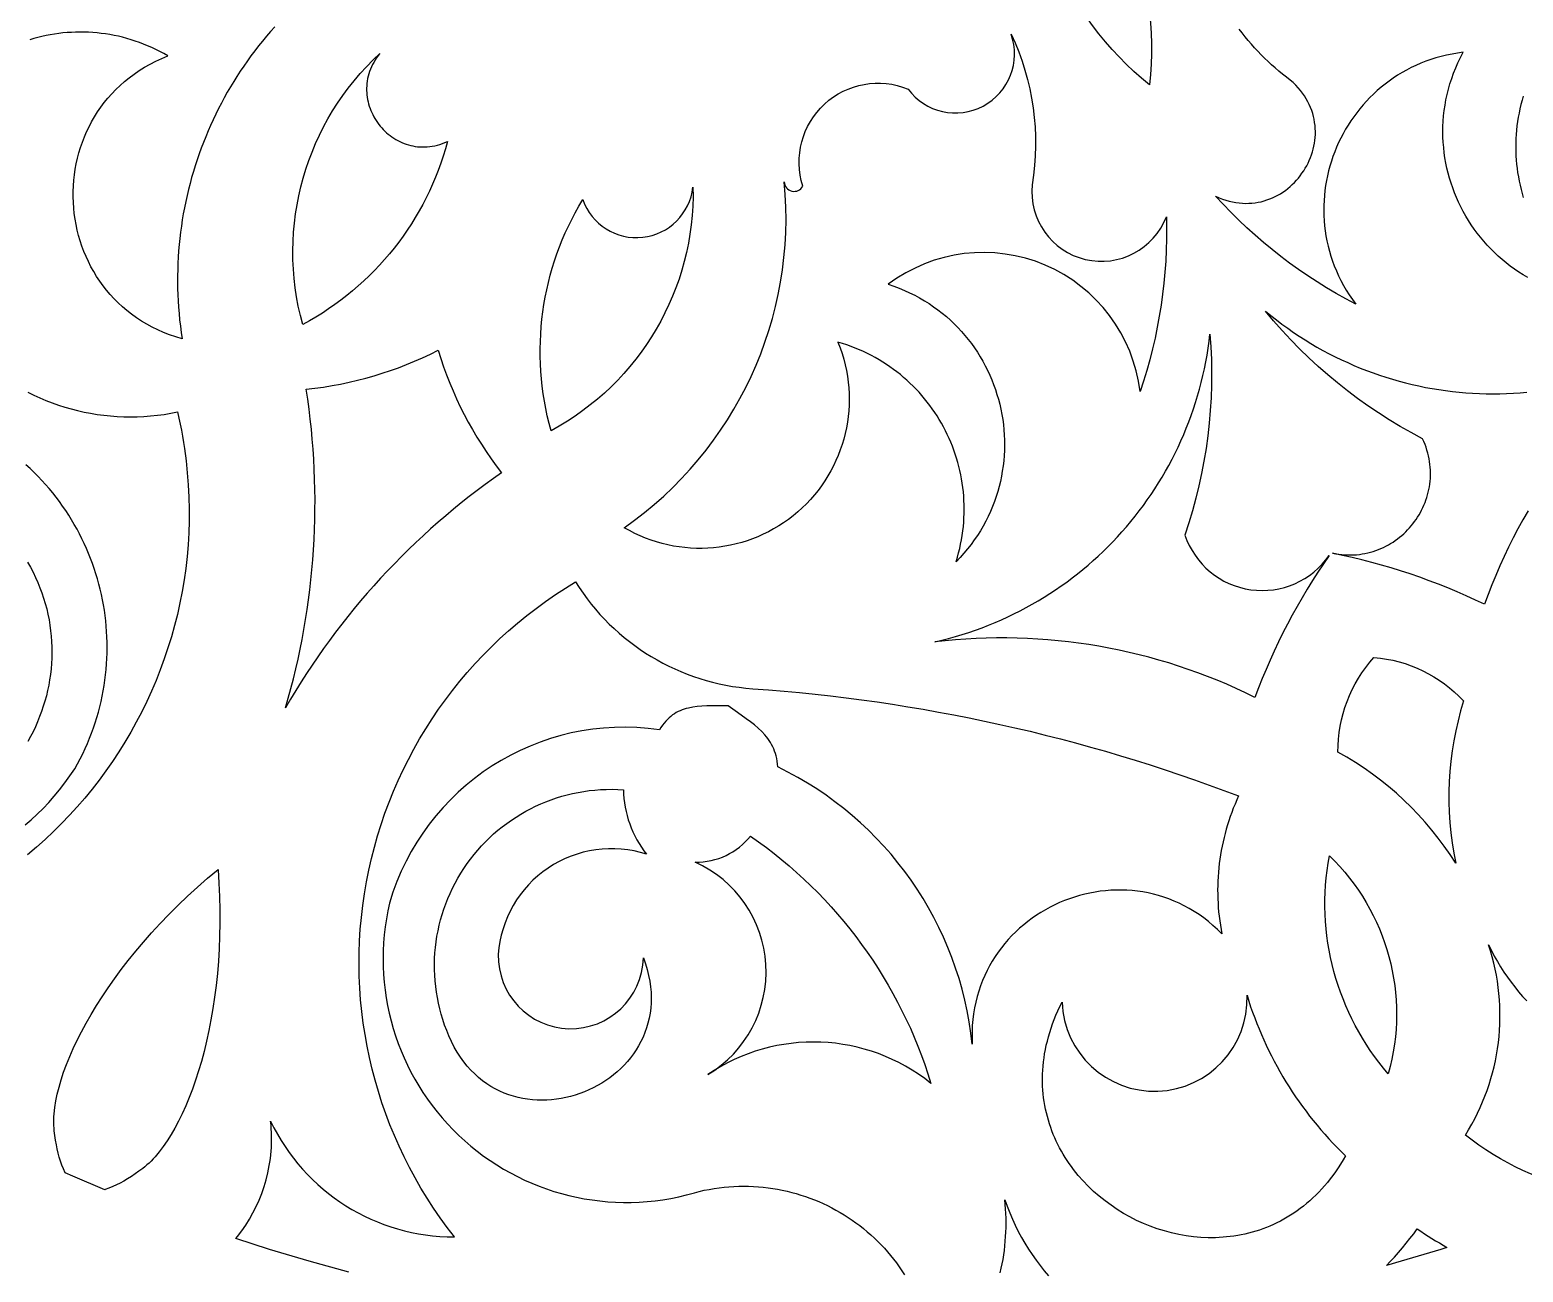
# Model space of a CAD drawing. Extents: x -570 to 570, y -570 to 570.
# Drawn here: x -121.8 to 98.5, y -280.2 to -97.1 of the extents above; entities that cross this region are included whole.
import ezdxf

# ---------------------------------------------------------------- set-up
doc = ezdxf.new("R2010")
doc.units = 0
doc.layers.add('LAYER_1', color=18, linetype='CONTINUOUS')
doc.layers.add('LAYER_2', color=174, linetype='CONTINUOUS')

msp = doc.modelspace()

# ---------------------------------------------------------------- linework, layer by layer
at = {"layer": 'LAYER_1'}
for points in [[(25.79, -62.45, -0.255743), (43.41, -105.21, -0.255743)], [(22.98, -97.72, -0.153049), (26.09, -119.92, 0.87466), (45.89, -124.63, -0.089383), (42.01, -150.42, 0.578149), (4.87, -134.6), (5.69, -134.88), (6.48, -135.18), (7.26, -135.51), (8.02, -135.85), (8.77, -136.22), (9.49, -136.61), (10.19, -137.02), (10.88, -137.45), (11.55, -137.9), (12.19, -138.37), (12.82, -138.86), (13.43, -139.37), (14.02, -139.89), (14.59, -140.43), (15.14, -140.98), (15.67, -141.55), (16.17, -142.14), (16.66, -142.74), (17.13, -143.35), (17.58, -143.98), (18.01, -144.62), (18.41, -145.27), (18.8, -145.93), (19.16, -146.6), (19.51, -147.28), (19.83, -147.97), (20.13, -148.67), (20.41, -149.38), (20.66, -150.1), (20.9, -150.82), (21.11, -151.55), (21.3, -152.29), (21.47, -153.03), (21.61, -153.78), (21.74, -154.53), (21.84, -155.28), (21.91, -156.04), (21.97, -156.8), (22, -157.56), (22.01, -158.33), (21.99, -159.09), (21.95, -159.85), (21.89, -160.62), (21.8, -161.38), (21.69, -162.14), (21.56, -162.9), (21.4, -163.65), (21.22, -164.41), (21.01, -165.15), (20.78, -165.9), (20.52, -166.64), (20.24, -167.37), (19.93, -168.09), (19.6, -168.81), (19.24, -169.52), (18.86, -170.23), (18.45, -170.92), (18.02, -171.61), (17.56, -172.28), (17.07, -172.95), (16.56, -173.6), (16.02, -174.24), (15.45, -174.87), (14.86, -175.49), (15.06, -174.84), (15.24, -174.2), (15.4, -173.55), (15.54, -172.9), (15.66, -172.25), (15.77, -171.61), (15.86, -170.96), (15.94, -170.31), (15.99, -169.66), (16.03, -169.02), (16.06, -168.37), (16.07, -167.73), (16.06, -167.09), (16.03, -166.45), (15.99, -165.82), (15.94, -165.18), (15.86, -164.55), (15.78, -163.93), (15.67, -163.3), (15.56, -162.68), (15.42, -162.07), (15.27, -161.45), (15.11, -160.85), (14.93, -160.24), (14.74, -159.65), (14.54, -159.06), (14.32, -158.47), (14.08, -157.89), (13.83, -157.31), (13.57, -156.75), (13.29, -156.18), (13, -155.63), (12.7, -155.08), (12.38, -154.54), (12.06, -154.01), (11.71, -153.49), (11.36, -152.97), (10.99, -152.46), (10.61, -151.97), (10.22, -151.48), (9.81, -151), (9.4, -150.52), (8.97, -150.06), (8.53, -149.61), (8.07, -149.17), (7.61, -148.74), (7.13, -148.32), (6.65, -147.92), (6.15, -147.52), (5.64, -147.14), (5.12, -146.76), (4.59, -146.4), (4.05, -146.06), (3.5, -145.72), (2.94, -145.4), (2.37, -145.09), (1.79, -144.8), (1.2, -144.51), (0.6, -144.25), (-0.01, -143.99), (-0.63, -143.76), (-1.26, -143.53), (-1.9, -143.32), (-2.55, -143.13, -0.719328), (-34.09, -170.48, 0.270929), (-10.47, -119.48, 0.777705), (-7.74, -120.12, -0.636132), (7.78, -105.81, 0.862472)], [(-23.94, -120.3, -0.281952), (-44.88, -156.18, -0.207503), (-40.21, -122.1, 0.794747)], [(52.45, -143.82), (52.53, -145.7), (52.56, -147.58), (52.54, -149.46), (52.47, -151.33), (52.36, -153.21), (52.2, -155.08), (51.99, -156.94), (51.74, -158.8), (51.43, -160.65), (51.08, -162.49), (50.68, -164.33), (50.24, -166.15), (49.75, -167.97), (49.21, -169.77), (48.62, -171.56, 0.61665), (69.9, -174.56, 0.063158), (58.94, -195.49, 0.145764), (11.73, -187.31), (12.75, -187.07), (13.77, -186.81), (14.77, -186.53), (15.77, -186.23), (16.76, -185.92), (17.74, -185.58), (18.71, -185.23), (19.67, -184.86), (20.62, -184.47), (21.56, -184.06), (22.49, -183.64), (23.41, -183.2), (24.32, -182.74), (25.22, -182.26), (26.1, -181.77), (26.98, -181.26), (27.84, -180.74), (28.7, -180.2), (29.54, -179.64), (30.37, -179.07), (31.19, -178.49), (31.99, -177.88), (32.79, -177.27), (33.57, -176.64), (34.34, -175.99), (35.09, -175.33), (35.83, -174.66), (36.56, -173.97), (37.28, -173.27), (37.98, -172.56), (38.66, -171.83), (39.34, -171.09), (40, -170.34), (40.64, -169.57), (41.27, -168.79), (41.89, -168.01), (42.49, -167.2), (43.07, -166.39), (43.64, -165.57), (44.19, -164.73), (44.73, -163.89), (45.25, -163.03), (45.76, -162.17), (46.25, -161.29), (46.72, -160.4), (47.18, -159.51), (47.62, -158.6), (48.04, -157.68), (48.44, -156.76), (48.83, -155.83), (49.2, -154.88), (49.55, -153.93), (49.89, -152.97), (50.2, -152.01), (50.5, -151.03), (50.78, -150.05), (51.04, -149.06), (51.28, -148.06), (51.5, -147.06), (51.71, -146.05), (51.89, -145.03), (52.05, -144.01), (52.2, -142.98), (52.32, -141.95)], [(-61.15, -145.55), (-60.73, -146.76), (-60.29, -147.96), (-59.83, -149.15), (-59.33, -150.32), (-58.81, -151.49), (-58.26, -152.64), (-57.69, -153.78), (-57.09, -154.9), (-56.46, -156.02), (-55.81, -157.11), (-55.13, -158.19), (-54.43, -159.26), (-53.7, -160.31), (-52.95, -161.35), (-52.17, -162.37, 0.11065), (-84.04, -197.04), (-83.63, -195.61), (-83.24, -194.18), (-82.87, -192.74), (-82.52, -191.3), (-82.19, -189.85), (-81.88, -188.4), (-81.59, -186.94), (-81.32, -185.48), (-81.08, -184.02), (-80.85, -182.56), (-80.64, -181.09), (-80.46, -179.62), (-80.29, -178.15), (-80.15, -176.68), (-80.02, -175.2), (-79.91, -173.72), (-79.83, -172.24), (-79.77, -170.76), (-79.72, -169.28), (-79.7, -167.8), (-79.69, -166.32), (-79.71, -164.84), (-79.75, -163.36), (-79.8, -161.87), (-79.88, -160.39), (-79.98, -158.91), (-80.09, -157.43), (-80.23, -155.95), (-80.39, -154.48), (-80.56, -153), (-80.76, -151.53), (-80.98, -150.05), (-79.71, -149.91), (-78.44, -149.74), (-77.18, -149.53), (-75.93, -149.3), (-74.68, -149.04), (-73.44, -148.75), (-72.21, -148.44), (-70.99, -148.09), (-69.77, -147.72), (-68.56, -147.32), (-67.37, -146.89), (-66.18, -146.43), (-65, -145.95), (-63.83, -145.43), (-62.68, -144.9), (-61.53, -144.33)], [(77.45, -189.69), (78.38, -189.84), (79.31, -190.02), (80.22, -190.25), (81.11, -190.52), (82, -190.83), (82.86, -191.18), (83.71, -191.57), (84.54, -192), (85.35, -192.46), (86.14, -192.97), (86.91, -193.5), (87.65, -194.08), (88.36, -194.69), (89.05, -195.33), (89.71, -196.01), (89.29, -197.47), (88.91, -198.94), (88.57, -200.41), (88.29, -201.9), (88.05, -203.39), (87.86, -204.89), (87.72, -206.4), (87.62, -207.9), (87.57, -209.41), (87.57, -210.92), (87.62, -212.43), (87.71, -213.94), (87.85, -215.45), (88.04, -216.95), (88.28, -218.45), (88.56, -219.94, 0.126855), (71.2, -203.56, -0.186674), (76.51, -189.59)], [(-59.95, -245.38, -0.562024), (-34.19, -209.11, 0.166667), (-30.78, -218.61, 0.487168), (-52.66, -233.36, 1), (-31.26, -233.9), (-30.95, -234.77), (-30.69, -235.63), (-30.48, -236.48), (-30.32, -237.32), (-30.2, -238.14), (-30.13, -238.95), (-30.11, -239.75), (-30.12, -240.53), (-30.18, -241.3), (-30.27, -242.05), (-30.41, -242.79), (-30.58, -243.51), (-30.79, -244.21), (-31.03, -244.9), (-31.31, -245.56), (-31.62, -246.21), (-31.96, -246.84), (-32.33, -247.45), (-32.73, -248.04), (-33.16, -248.61), (-33.61, -249.16), (-34.09, -249.69), (-34.59, -250.19), (-35.11, -250.67), (-35.66, -251.13), (-36.22, -251.57), (-36.8, -251.98), (-37.4, -252.36), (-38.02, -252.72), (-38.65, -253.06), (-39.3, -253.36), (-39.95, -253.65), (-40.62, -253.9), (-41.3, -254.13), (-41.99, -254.32), (-42.68, -254.49), (-43.38, -254.63), (-44.08, -254.74), (-44.79, -254.82), (-45.5, -254.87), (-46.21, -254.89), (-46.92, -254.87), (-47.63, -254.82), (-48.34, -254.74), (-49.04, -254.63), (-49.74, -254.48), (-50.43, -254.29), (-51.11, -254.08), (-51.79, -253.82), (-52.45, -253.53), (-53.1, -253.2), (-53.74, -252.84), (-54.37, -252.44), (-54.98, -252), (-55.57, -251.52), (-56.14, -251), (-56.7, -250.44), (-57.24, -249.84), (-57.75, -249.21), (-58.24, -248.52), (-58.71, -247.8), (-59.15, -247.04), (-59.57, -246.23)], [(-14.27, -216.78), (-13.11, -217.64), (-11.97, -218.52), (-10.84, -219.42), (-9.74, -220.35), (-8.66, -221.3), (-7.6, -222.27), (-6.56, -223.26), (-5.54, -224.28), (-4.55, -225.31), (-3.58, -226.36), (-2.63, -227.43), (-1.7, -228.52), (-0.8, -229.63), (0.08, -230.76), (0.94, -231.91), (1.77, -233.07), (2.57, -234.25), (3.36, -235.45), (4.11, -236.67), (4.84, -237.9), (5.55, -239.14), (6.23, -240.41), (6.89, -241.68), (7.51, -242.97), (8.12, -244.28), (8.69, -245.6), (9.24, -246.93), (9.76, -248.28), (10.25, -249.63), (10.71, -251.01), (11.15, -252.39, 0.329739), (-21.77, -251.11, 0.606751), (-23.62, -219.79), (-23.03, -219.78), (-22.44, -219.74), (-21.86, -219.66), (-21.28, -219.55), (-20.71, -219.41), (-20.15, -219.23), (-19.6, -219.03), (-19.07, -218.79), (-18.55, -218.53), (-18.05, -218.24), (-17.56, -217.92), (-17.1, -217.57), (-16.65, -217.2), (-16.23, -216.81), (-15.83, -216.39), (-15.46, -215.94)], [(69.93, -218.84, -0.276488), (78.62, -250.98, -0.228229)], [(57.78, -239.41, 0.128453), (72.31, -263.07), (71.96, -263.68), (71.59, -264.28), (71.22, -264.86), (70.84, -265.42), (70.44, -265.96), (70.04, -266.48), (69.64, -266.99), (69.22, -267.49), (68.8, -267.96), (68.36, -268.42), (67.93, -268.86), (67.48, -269.29), (67.03, -269.7), (66.57, -270.1), (66.11, -270.48), (65.64, -270.84), (65.16, -271.19), (64.68, -271.52), (64.19, -271.83), (63.7, -272.14), (63.2, -272.42), (62.7, -272.69), (62.19, -272.95), (61.68, -273.19), (61.17, -273.42), (60.65, -273.63), (60.13, -273.83), (59.61, -274.01), (59.08, -274.18), (58.55, -274.34), (58.02, -274.48), (57.48, -274.61), (56.94, -274.72), (56.41, -274.82), (55.86, -274.91), (55.32, -274.98), (54.78, -275.04), (54.24, -275.09), (53.69, -275.12), (53.15, -275.15), (52.6, -275.15), (52.05, -275.15), (50.96, -275.1), (49.88, -275.01), (48.79, -274.86), (47.72, -274.67), (46.65, -274.44), (45.59, -274.15), (44.55, -273.83), (43.52, -273.46), (42.5, -273.04), (41.5, -272.59), (40.52, -272.09), (39.56, -271.56), (38.63, -270.98), (37.72, -270.37), (36.84, -269.72), (35.98, -269.04), (35.16, -268.32), (34.37, -267.56), (33.61, -266.78), (32.89, -265.96), (32.21, -265.11), (31.88, -264.67), (31.56, -264.23), (31.26, -263.77), (30.96, -263.32), (30.68, -262.85), (30.4, -262.38), (30.14, -261.9), (29.89, -261.41), (29.65, -260.92), (29.42, -260.42), (29.21, -259.91), (29.01, -259.4), (28.82, -258.88), (28.64, -258.36), (28.48, -257.83), (28.33, -257.29), (28.19, -256.75), (28.07, -256.2), (27.96, -255.65), (27.86, -255.09), (27.78, -254.53), (27.72, -253.96), (27.67, -253.38), (27.63, -252.81), (27.61, -252.22), (27.61, -251.64), (27.62, -251.04), (27.65, -250.45), (27.7, -249.85), (27.76, -249.24), (27.84, -248.63), (27.93, -248.02), (28.05, -247.4), (28.18, -246.78), (28.33, -246.16), (28.49, -245.53), (28.68, -244.9), (28.88, -244.26), (29.1, -243.63), (29.34, -242.99), (29.6, -242.34), (29.88, -241.7), (30.18, -241.05), (30.5, -240.4, 1)], [(82.9, -273.84, 0.018035), (87.26, -276.57), (86.37, -276.86), (80.52, -278.62), (78.36, -279.22), (78.92, -278.64), (79.52, -277.99), (80.11, -277.33), (80.7, -276.65), (81.27, -275.97), (81.82, -275.27), (82.37, -274.56)]]:
    msp.add_lwpolyline(points, format="xyb", close=True, dxfattribs=at)
for points in [[(-85.64, -96.64), (-86.26, -97.33), (-86.86, -98.03), (-87.45, -98.74), (-88.02, -99.46), (-88.58, -100.19), (-89.14, -100.92), (-89.67, -101.67), (-90.2, -102.42), (-90.71, -103.18), (-91.21, -103.95), (-91.69, -104.72), (-92.17, -105.5), (-92.63, -106.29), (-93.07, -107.09), (-93.51, -107.89), (-93.93, -108.7), (-94.33, -109.51), (-94.72, -110.34), (-95.1, -111.17), (-95.47, -112), (-95.82, -112.84), (-96.16, -113.69), (-96.48, -114.54), (-96.79, -115.39), (-97.09, -116.25), (-97.37, -117.12), (-97.64, -117.99), (-97.89, -118.87), (-98.13, -119.75), (-98.36, -120.63), (-98.57, -121.52), (-98.77, -122.41), (-98.95, -123.31), (-99.12, -124.21), (-99.27, -125.11), (-99.41, -126.01), (-99.53, -126.92), (-99.64, -127.83), (-99.73, -128.75), (-99.81, -129.66), (-99.87, -130.58), (-99.92, -131.5), (-99.95, -132.42), (-99.97, -133.35), (-99.97, -134.27), (-99.96, -135.2), (-99.93, -136.13), (-99.89, -137.06), (-99.83, -137.99), (-99.75, -138.92), (-99.66, -139.85), (-99.55, -140.78), (-99.43, -141.71), (-99.29, -142.64), (-100.23, -142.36), (-101.14, -142.04), (-102.02, -141.7), (-102.88, -141.32), (-103.71, -140.91), (-104.51, -140.48), (-105.28, -140.02), (-106.02, -139.53), (-106.74, -139.02), (-107.43, -138.48), (-108.09, -137.92), (-108.72, -137.34), (-109.32, -136.74), (-109.9, -136.11), (-110.44, -135.47), (-110.96, -134.81), (-111.45, -134.13), (-111.91, -133.43), (-112.34, -132.72), (-112.75, -132), (-113.12, -131.26), (-113.47, -130.51), (-113.78, -129.75), (-114.07, -128.98), (-114.33, -128.2), (-114.56, -127.41), (-114.76, -126.61), (-114.94, -125.8), (-115.08, -125), (-115.2, -124.18), (-115.28, -123.37), (-115.34, -122.55), (-115.36, -121.72), (-115.36, -120.9), (-115.33, -120.08), (-115.27, -119.26), (-115.18, -118.45), (-115.06, -117.63), (-114.91, -116.82), (-114.73, -116.02), (-114.52, -115.22), (-114.28, -114.43), (-114.01, -113.65), (-113.71, -112.88), (-113.38, -112.12), (-113.02, -111.37), (-112.64, -110.63), (-112.22, -109.9), (-111.77, -109.19), (-111.29, -108.5), (-110.78, -107.82), (-110.24, -107.16), (-109.67, -106.52), (-109.07, -105.89), (-108.44, -105.29), (-107.78, -104.71), (-107.09, -104.15), (-106.37, -103.61), (-105.62, -103.1), (-104.84, -102.61), (-104.02, -102.15), (-103.18, -101.71), (-102.3, -101.31), (-101.4, -100.93), (-101.98, -100.6), (-102.58, -100.28), (-103.17, -99.98), (-103.77, -99.7), (-104.38, -99.43), (-104.99, -99.19), (-105.6, -98.95), (-106.21, -98.74), (-106.83, -98.54), (-107.45, -98.36), (-108.08, -98.19), (-108.7, -98.04), (-109.33, -97.91), (-109.96, -97.79), (-110.59, -97.69), (-111.22, -97.61), (-111.85, -97.54), (-112.48, -97.49), (-113.11, -97.45), (-113.74, -97.43), (-114.37, -97.42), (-115, -97.43), (-115.63, -97.46), (-116.26, -97.5), (-116.88, -97.55), (-117.5, -97.62), (-118.13, -97.71), (-118.74, -97.81), (-119.36, -97.93), (-119.97, -98.06), (-120.58, -98.2), (-121.18, -98.36), (-121.78, -98.54)], [(99.18, -133.62), (98.51, -133.22), (97.86, -132.81), (97.22, -132.37), (96.6, -131.92), (95.99, -131.44), (95.4, -130.95), (94.82, -130.45), (94.27, -129.92), (93.73, -129.38), (93.2, -128.83), (92.7, -128.25), (92.21, -127.67), (91.74, -127.07), (91.29, -126.46), (90.86, -125.83), (90.45, -125.19), (90.06, -124.54), (89.68, -123.87), (89.33, -123.2), (89, -122.51), (88.69, -121.82), (88.4, -121.12), (88.13, -120.4), (87.88, -119.68), (87.66, -118.95), (87.45, -118.21), (87.27, -117.47), (87.12, -116.72), (86.98, -115.96), (86.87, -115.2), (86.79, -114.43), (86.72, -113.66), (86.68, -112.89), (86.67, -112.11), (86.68, -111.33), (86.72, -110.55), (86.78, -109.76), (86.87, -108.98), (86.99, -108.19), (87.13, -107.4), (87.3, -106.62), (87.5, -105.83), (87.72, -105.05), (87.97, -104.26), (88.25, -103.48), (88.56, -102.71), (88.9, -101.93), (89.27, -101.17), (89.66, -100.4), (88.83, -100.51), (88.02, -100.65), (87.21, -100.82), (86.43, -101.01), (85.65, -101.23), (84.89, -101.47), (84.15, -101.73), (83.42, -102.02), (82.7, -102.33), (82, -102.66), (81.32, -103.02), (80.65, -103.39), (80, -103.78), (79.36, -104.2), (78.74, -104.63), (78.14, -105.08), (77.56, -105.55), (76.99, -106.04), (76.44, -106.55), (75.91, -107.07), (75.39, -107.6), (74.9, -108.16), (74.42, -108.72), (73.96, -109.3), (73.52, -109.9), (73.1, -110.5), (72.7, -111.12), (72.32, -111.75), (71.96, -112.4), (71.62, -113.05), (71.3, -113.71), (71, -114.38), (70.72, -115.07), (70.46, -115.76), (70.23, -116.45), (70.01, -117.16), (69.82, -117.87), (69.65, -118.59), (69.5, -119.31), (69.38, -120.04), (69.28, -120.77), (69.2, -121.51), (69.14, -122.25), (69.11, -122.99), (69.1, -123.73), (69.12, -124.48), (69.16, -125.23), (69.22, -125.97), (69.31, -126.72), (69.43, -127.47), (69.57, -128.21), (69.74, -128.96), (69.93, -129.7), (70.15, -130.44), (70.39, -131.17), (70.66, -131.9), (70.96, -132.63), (71.28, -133.35), (71.64, -134.06), (72.01, -134.77), (72.42, -135.47), (72.86, -136.17), (73.32, -136.85), (73.81, -137.53), (72.36, -136.76), (70.93, -135.95), (69.52, -135.12), (68.13, -134.25), (66.75, -133.36), (65.4, -132.43), (64.07, -131.47), (62.76, -130.49), (61.48, -129.48), (60.21, -128.43), (58.97, -127.36), (57.76, -126.27), (56.57, -125.14), (55.4, -123.99), (54.25, -122.81), (53.14, -121.61), (53.65, -121.83), (54.15, -122.03), (54.65, -122.2), (55.15, -122.34), (55.64, -122.45), (56.13, -122.54), (56.62, -122.61), (57.1, -122.65), (57.57, -122.67), (58.04, -122.66), (58.51, -122.63), (58.96, -122.58), (59.41, -122.51), (59.86, -122.42), (60.29, -122.31), (60.72, -122.17), (61.14, -122.02), (61.55, -121.85), (61.95, -121.66), (62.34, -121.46), (62.72, -121.24), (63.09, -121), (63.45, -120.75), (63.8, -120.48), (64.13, -120.2), (64.46, -119.9), (64.77, -119.59), (65.07, -119.27), (65.36, -118.94), (65.63, -118.6), (65.89, -118.24), (66.14, -117.88), (66.37, -117.5), (66.59, -117.12), (66.79, -116.73), (66.97, -116.33), (67.14, -115.92), (67.29, -115.51), (67.43, -115.09), (67.55, -114.67), (67.65, -114.24), (67.73, -113.81), (67.79, -113.38), (67.84, -112.94), (67.86, -112.5), (67.87, -112.06), (67.85, -111.61), (67.82, -111.17), (67.76, -110.73), (67.69, -110.28), (67.59, -109.84), (67.47, -109.4), (67.33, -108.97), (67.16, -108.53), (66.97, -108.1), (66.76, -107.68), (66.52, -107.26), (66.26, -106.84), (65.98, -106.43), (65.67, -106.03), (65.33, -105.64), (64.97, -105.25), (64.59, -104.87), (64.17, -104.5), (63.6, -104.07), (63.04, -103.62), (62.49, -103.17), (61.95, -102.71), (61.41, -102.23), (60.89, -101.75), (60.38, -101.26), (59.87, -100.75), (59.38, -100.24), (58.9, -99.72), (58.42, -99.19), (57.96, -98.66), (57.51, -98.11), (57.07, -97.55), (56.63, -96.99)], [(98.54, -106.85), (98.35, -107.47), (98.19, -108.1), (98.04, -108.72), (97.91, -109.35), (97.79, -109.98), (97.69, -110.61), (97.6, -111.24), (97.53, -111.87), (97.48, -112.5), (97.44, -113.13), (97.42, -113.76), (97.42, -114.39), (97.43, -115.02), (97.45, -115.65), (97.49, -116.28), (97.55, -116.9), (97.62, -117.52), (97.7, -118.14), (97.81, -118.76), (97.92, -119.38), (98.05, -119.99), (98.2, -120.6), (98.36, -121.2), (98.53, -121.8)], [(99.23, -168), (98.48, -169.31), (97.75, -170.65), (97.05, -171.99), (96.37, -173.35), (95.72, -174.72), (95.09, -176.11), (94.48, -177.51), (93.9, -178.91), (93.35, -180.34), (92.82, -181.77), (91.48, -181.14), (90.13, -180.52), (88.77, -179.93), (87.4, -179.36), (86.02, -178.82), (84.64, -178.29), (83.25, -177.79), (81.85, -177.3), (80.44, -176.84), (79.03, -176.41), (77.6, -175.99), (76.18, -175.6), (74.74, -175.23), (73.3, -174.88), (71.86, -174.56), (70.4, -174.25), (70.86, -174.34), (71.31, -174.4), (71.75, -174.45), (72.2, -174.49), (72.64, -174.5), (73.07, -174.5), (73.5, -174.49), (73.93, -174.46), (74.35, -174.41), (74.77, -174.35), (75.18, -174.28), (75.59, -174.19), (75.99, -174.09), (76.39, -173.97), (76.78, -173.84), (77.16, -173.7), (77.54, -173.55), (77.91, -173.38), (78.27, -173.2), (78.63, -173.01), (78.97, -172.81), (79.32, -172.59), (79.65, -172.37), (79.97, -172.13), (80.29, -171.88), (80.6, -171.63), (80.9, -171.36), (81.19, -171.09), (81.47, -170.8), (81.74, -170.51), (82, -170.21), (82.25, -169.9), (82.5, -169.58), (82.73, -169.25), (82.95, -168.92), (83.16, -168.58), (83.36, -168.23), (83.54, -167.88), (83.72, -167.52), (83.88, -167.15), (84.04, -166.78), (84.18, -166.41), (84.3, -166.02), (84.42, -165.64), (84.52, -165.25), (84.61, -164.85), (84.68, -164.45), (84.74, -164.05), (84.79, -163.64), (84.83, -163.23), (84.84, -162.82), (84.85, -162.41), (84.84, -161.99), (84.81, -161.57), (84.77, -161.16), (84.72, -160.73), (84.64, -160.31), (84.56, -159.89), (84.45, -159.47), (84.33, -159.05), (84.2, -158.62), (84.04, -158.2), (83.87, -157.78), (83.68, -157.36), (82.02, -156.47), (80.38, -155.54), (78.77, -154.58), (77.18, -153.57), (75.62, -152.52), (74.09, -151.43), (72.59, -150.31), (71.12, -149.14), (69.68, -147.94), (68.27, -146.71), (66.89, -145.43), (65.54, -144.13), (64.23, -142.78), (62.95, -141.41), (61.7, -140), (60.49, -138.55), (61.3, -139.21), (62.12, -139.86), (62.94, -140.48), (63.78, -141.09), (64.63, -141.68), (65.48, -142.25), (66.35, -142.8), (67.22, -143.33), (68.1, -143.85), (68.99, -144.35), (69.89, -144.83), (70.8, -145.29), (71.71, -145.73), (72.63, -146.15), (73.56, -146.56), (74.49, -146.94), (75.43, -147.31), (76.37, -147.66), (77.32, -147.99), (78.28, -148.3), (79.24, -148.6), (80.21, -148.87), (81.18, -149.13), (82.15, -149.37), (83.13, -149.59), (84.11, -149.79), (85.1, -149.97), (86.08, -150.13), (87.07, -150.27), (88.07, -150.4), (89.06, -150.5), (90.06, -150.59), (91.06, -150.66), (92.06, -150.71), (93.06, -150.74), (94.06, -150.75), (95.06, -150.74), (96.06, -150.71), (97.07, -150.66), (98.07, -150.6), (99.07, -150.51)], [(-122.07, -150.52), (-121.19, -150.95), (-120.29, -151.36), (-119.38, -151.73), (-118.47, -152.09), (-117.54, -152.41), (-116.61, -152.71), (-115.66, -152.98), (-114.71, -153.22), (-113.76, -153.43), (-112.79, -153.62), (-111.82, -153.78), (-110.85, -153.91), (-109.87, -154.01), (-108.89, -154.08), (-107.9, -154.13), (-106.91, -154.14), (-105.92, -154.12), (-104.93, -154.08), (-103.94, -154.01), (-102.95, -153.9), (-101.96, -153.77), (-100.97, -153.61), (-99.98, -153.41), (-99.78, -154.31), (-99.59, -155.21), (-99.41, -156.11), (-99.24, -157.01), (-99.09, -157.91), (-98.95, -158.81), (-98.71, -160.61), (-98.53, -162.4), (-98.39, -164.18), (-98.3, -165.96), (-98.26, -167.73), (-98.26, -169.5), (-98.32, -171.25), (-98.42, -173), (-98.57, -174.74), (-98.77, -176.47), (-99.01, -178.18), (-99.29, -179.89), (-99.62, -181.58), (-100, -183.26), (-100.42, -184.92), (-100.88, -186.57), (-101.38, -188.21), (-101.93, -189.82), (-102.51, -191.43), (-103.14, -193.01), (-103.81, -194.57), (-104.52, -196.12), (-105.26, -197.64), (-106.05, -199.14), (-106.87, -200.63), (-107.73, -202.09), (-108.63, -203.52), (-109.56, -204.93), (-110.53, -206.32), (-111.54, -207.68), (-112.58, -209.02), (-113.65, -210.33), (-114.76, -211.61), (-115.9, -212.87), (-117.08, -214.09), (-118.28, -215.28), (-119.52, -216.45), (-120.79, -217.58), (-122.09, -218.68)], [(-122.47, -214.3), (-121.56, -213.52), (-120.68, -212.71), (-119.81, -211.86), (-118.97, -210.98), (-118.15, -210.06), (-117.36, -209.1), (-116.59, -208.11), (-115.85, -207.08), (-115.13, -206.02), (-114.72, -205.28), (-114.33, -204.54), (-113.96, -203.8), (-113.61, -203.05), (-113.27, -202.29), (-112.96, -201.53), (-112.66, -200.77), (-112.38, -200), (-112.12, -199.23), (-111.88, -198.45), (-111.65, -197.67), (-111.45, -196.89), (-111.26, -196.1), (-111.09, -195.32), (-110.94, -194.53), (-110.8, -193.74), (-110.69, -192.94), (-110.59, -192.15), (-110.51, -191.36), (-110.44, -190.56), (-110.4, -189.77), (-110.37, -188.97), (-110.36, -188.18), (-110.36, -187.38), (-110.39, -186.59), (-110.43, -185.8), (-110.49, -185.01), (-110.56, -184.22), (-110.66, -183.44), (-110.77, -182.65), (-110.89, -181.87), (-111.04, -181.09), (-111.2, -180.32), (-111.38, -179.55), (-111.57, -178.78), (-111.78, -178.02), (-112.01, -177.26), (-112.26, -176.51), (-112.52, -175.76), (-112.79, -175.02), (-113.09, -174.28), (-113.4, -173.55), (-113.73, -172.82), (-114.07, -172.11), (-114.43, -171.39), (-114.8, -170.69), (-115.2, -169.99), (-115.6, -169.3), (-116.03, -168.62), (-116.47, -167.95), (-116.92, -167.29), (-117.39, -166.63), (-117.88, -165.99), (-118.38, -165.35), (-118.9, -164.72), (-119.44, -164.11), (-119.99, -163.5), (-120.55, -162.91), (-121.13, -162.32), (-121.73, -161.75), (-122.34, -161.19)], [(-122.1, -175.57), (-121.68, -176.3), (-121.29, -177.04), (-120.92, -177.8), (-120.58, -178.56), (-120.27, -179.32), (-119.98, -180.1), (-119.72, -180.88), (-119.48, -181.66), (-119.27, -182.46), (-119.09, -183.25), (-118.93, -184.05), (-118.8, -184.85), (-118.69, -185.66), (-118.61, -186.46), (-118.55, -187.27), (-118.52, -188.08), (-118.51, -188.88), (-118.52, -189.69), (-118.57, -190.5), (-118.63, -191.3), (-118.72, -192.1), (-118.84, -192.9), (-118.98, -193.69), (-119.14, -194.48), (-119.32, -195.26), (-119.53, -196.04), (-119.77, -196.81), (-120.03, -197.58), (-120.31, -198.33), (-120.61, -199.08), (-120.94, -199.82), (-121.29, -200.55), (-121.66, -201.27), (-122.06, -201.98)], [(21.39, -280.32), (21.54, -279.66), (21.68, -279), (21.79, -278.34), (21.9, -277.67), (21.99, -277.01), (22.07, -276.33), (22.13, -275.66), (22.18, -274.99), (22.22, -274.31), (22.24, -273.63), (22.25, -272.95), (22.24, -272.27), (22.22, -271.59), (22.18, -270.91), (22.13, -270.23), (22.06, -269.55), (22.41, -270.52), (22.78, -271.47), (23.18, -272.4), (23.6, -273.32), (24.05, -274.22), (24.53, -275.1), (25.03, -275.97), (25.55, -276.82), (26.1, -277.64), (26.67, -278.45), (27.26, -279.24), (27.87, -280.01), (28.5, -280.76)]]:
    msp.add_lwpolyline(points, dxfattribs=at)
for points in [[(-70.37, -100.88), (-70.61, -101.21), (-70.82, -101.54), (-71.02, -101.88), (-71.2, -102.22), (-71.37, -102.56), (-71.51, -102.9), (-71.64, -103.24), (-71.75, -103.59), (-71.85, -103.94), (-71.93, -104.28), (-71.99, -104.63), (-72.03, -104.98), (-72.07, -105.32), (-72.08, -105.67), (-72.08, -106.01), (-72.07, -106.35), (-72.04, -106.69), (-72, -107.03), (-71.94, -107.36), (-71.87, -107.7), (-71.79, -108.02), (-71.69, -108.35), (-71.58, -108.67), (-71.46, -108.98), (-71.33, -109.29), (-71.18, -109.59), (-71.02, -109.89), (-70.86, -110.18), (-70.68, -110.47), (-70.49, -110.75), (-70.29, -111.02), (-70.08, -111.28), (-69.86, -111.54), (-69.63, -111.78), (-69.39, -112.02), (-69.14, -112.25), (-68.89, -112.47), (-68.62, -112.68), (-68.35, -112.88), (-68.07, -113.06), (-67.78, -113.24), (-67.49, -113.4), (-67.19, -113.56), (-66.88, -113.7), (-66.56, -113.83), (-66.24, -113.94), (-65.92, -114.04), (-65.58, -114.13), (-65.25, -114.21), (-64.9, -114.27), (-64.56, -114.31), (-64.21, -114.34), (-63.85, -114.35), (-63.49, -114.35), (-63.13, -114.33), (-62.77, -114.3), (-62.4, -114.25), (-62.03, -114.18), (-61.65, -114.09), (-61.28, -113.98), (-60.9, -113.86), (-60.52, -113.71), (-60.14, -113.55), (-60.45, -114.63), (-60.78, -115.7), (-61.13, -116.75), (-61.51, -117.8), (-61.92, -118.83), (-62.36, -119.85), (-62.81, -120.86), (-63.3, -121.85), (-63.81, -122.83), (-64.34, -123.79), (-64.9, -124.74), (-65.48, -125.68), (-66.08, -126.6), (-66.71, -127.5), (-67.35, -128.39), (-68.02, -129.26), (-68.72, -130.11), (-69.43, -130.95), (-70.17, -131.76), (-70.92, -132.56), (-71.7, -133.34), (-72.5, -134.1), (-73.31, -134.84), (-74.15, -135.56), (-75.01, -136.26), (-75.88, -136.94), (-76.77, -137.59), (-77.68, -138.23), (-78.61, -138.84), (-79.56, -139.43), (-80.52, -139.99), (-81.5, -140.53), (-81.85, -139.18), (-82.16, -137.82), (-82.41, -136.46), (-82.62, -135.1), (-82.77, -133.73), (-82.88, -132.36), (-82.95, -131), (-82.96, -129.63), (-82.93, -128.27), (-82.86, -126.92), (-82.73, -125.57), (-82.56, -124.22), (-82.35, -122.89), (-82.09, -121.56), (-81.79, -120.25), (-81.44, -118.94), (-81.05, -117.65), (-80.61, -116.37), (-80.13, -115.11), (-79.61, -113.86), (-79.05, -112.63), (-78.44, -111.41), (-77.79, -110.22), (-77.1, -109.05), (-76.37, -107.9), (-75.6, -106.77), (-74.78, -105.67), (-73.93, -104.59), (-73.03, -103.54), (-72.1, -102.52), (-71.13, -101.52), (-70.11, -100.56)], [(-93.86, -222.87), (-93.77, -224.87), (-93.72, -226.83), (-93.72, -228.77), (-93.76, -230.68), (-93.84, -232.55), (-93.95, -234.39), (-94.1, -236.19), (-94.29, -237.96), (-94.51, -239.68), (-94.76, -241.37), (-95.04, -243.02), (-95.35, -244.62), (-95.7, -246.18), (-96.06, -247.69), (-96.46, -249.15), (-96.88, -250.57), (-97.32, -251.93), (-97.78, -253.24), (-98.26, -254.5), (-98.76, -255.71), (-99.28, -256.86), (-99.81, -257.95), (-100.36, -258.98), (-100.92, -259.95), (-101.49, -260.86), (-102.08, -261.71), (-102.67, -262.49), (-103.27, -263.2), (-103.57, -263.53), (-103.87, -263.84), (-104.18, -264.14), (-104.49, -264.42), (-104.79, -264.68), (-105.1, -264.93), (-105.67, -265.35), (-106.23, -265.75), (-106.78, -266.12), (-107.33, -266.47), (-107.87, -266.79), (-108.42, -267.09), (-108.97, -267.36), (-109.52, -267.62), (-110.09, -267.85), (-110.66, -268.06), (-110.68, -268.07), (-115.42, -266.07), (-116.55, -265.57), (-116.55, -265.56), (-116.8, -265), (-117.02, -264.44), (-117.23, -263.86), (-117.41, -263.28), (-117.57, -262.68), (-117.72, -262.06), (-117.85, -261.43), (-117.96, -260.78), (-118.06, -260.1), (-118.15, -259.4), (-118.19, -259), (-118.21, -258.6), (-118.22, -258.19), (-118.22, -257.76), (-118.2, -257.32), (-118.17, -256.88), (-118.07, -255.95), (-117.92, -254.98), (-117.71, -253.98), (-117.45, -252.93), (-117.14, -251.86), (-116.77, -250.75), (-116.35, -249.6), (-115.88, -248.44), (-115.35, -247.24), (-114.77, -246.02), (-114.14, -244.78), (-113.46, -243.51), (-112.73, -242.23), (-111.94, -240.93), (-111.1, -239.62), (-110.21, -238.3), (-109.27, -236.96), (-108.28, -235.62), (-107.23, -234.27), (-106.14, -232.91), (-104.99, -231.56), (-103.79, -230.2), (-102.55, -228.84), (-101.25, -227.49), (-99.9, -226.14), (-98.5, -224.8), (-97.04, -223.47), (-95.54, -222.16), (-93.99, -220.85)]]:
    msp.add_lwpolyline(points, close=True, dxfattribs=at)
for points in [[(-74.69, -280.24), (-80.54, -278.62), (-86.39, -276.86), (-91.37, -275.25), (-91.14, -274.98), (-90.51, -274.15), (-89.92, -273.29), (-89.36, -272.4), (-88.85, -271.49), (-88.37, -270.55), (-87.94, -269.59), (-87.55, -268.61), (-87.2, -267.62), (-86.9, -266.6), (-86.65, -265.57), (-86.44, -264.52), (-86.36, -263.99), (-86.28, -263.46), (-86.22, -262.92), (-86.17, -262.38), (-86.13, -261.84), (-86.11, -261.3), (-86.1, -260.75), (-86.1, -260.21), (-86.12, -259.66), (-86.14, -259.1), (-86.18, -258.55), (-86.24, -257.99), (-85.75, -258.96), (-85.24, -259.9), (-84.69, -260.83), (-84.11, -261.72), (-83.51, -262.59), (-82.87, -263.44), (-82.21, -264.26), (-81.52, -265.06), (-80.8, -265.83), (-80.06, -266.57), (-79.3, -267.29), (-78.51, -267.98), (-77.7, -268.63), (-76.87, -269.26), (-76.01, -269.86), (-75.14, -270.43), (-74.25, -270.97), (-73.34, -271.48), (-72.41, -271.96), (-71.46, -272.4), (-70.5, -272.82), (-69.52, -273.19), (-68.53, -273.54), (-67.53, -273.85), (-66.51, -274.12), (-65.48, -274.36), (-64.45, -274.57), (-63.4, -274.74), (-62.34, -274.87), (-61.27, -274.96), (-60.19, -275.02), (-59.11, -275.04, -0.453995), (-41.26, -178.47, 0.240725), (-15.13, -194.21), (-15.1, -194.22, -0.074077), (56.54, -210.02), (56.27, -210.62), (56.01, -211.22), (55.76, -211.83), (55.53, -212.44), (55.31, -213.05), (55.1, -213.67), (54.9, -214.29), (54.72, -214.91), (54.55, -215.54), (54.39, -216.17), (54.24, -216.8), (54.11, -217.43), (53.98, -218.07), (53.87, -218.71), (53.78, -219.35), (53.69, -219.99), (53.62, -220.64), (53.56, -221.28), (53.52, -221.93), (53.48, -222.57), (53.46, -223.22), (53.45, -223.87), (53.46, -224.52), (53.48, -225.17), (53.51, -225.82), (53.55, -226.47), (53.6, -227.11), (53.67, -227.76), (53.75, -228.41), (53.85, -229.05), (53.96, -229.7), (54.08, -230.34), (53.43, -229.7), (52.76, -229.1), (52.09, -228.53), (51.4, -228), (50.7, -227.5), (49.98, -227.04), (49.26, -226.61), (48.52, -226.21), (47.78, -225.84), (47.03, -225.51), (46.27, -225.21), (45.51, -224.94), (44.74, -224.7), (43.97, -224.5), (43.19, -224.32), (42.41, -224.18), (41.62, -224.06), (40.84, -223.98), (40.05, -223.92), (39.26, -223.9), (38.48, -223.9), (37.7, -223.93), (36.92, -223.99), (36.14, -224.08), (35.37, -224.2), (34.6, -224.34), (33.84, -224.51), (33.08, -224.7), (32.33, -224.93), (31.59, -225.17), (30.86, -225.45), (30.14, -225.75), (29.43, -226.07), (28.73, -226.42), (28.05, -226.79), (27.38, -227.19), (26.72, -227.61), (26.07, -228.05), (25.45, -228.52), (24.84, -229.01), (24.24, -229.52), (23.67, -230.05), (23.11, -230.6), (22.57, -231.18), (22.06, -231.77), (21.56, -232.39), (21.09, -233.03), (20.64, -233.68), (20.21, -234.36), (19.81, -235.05), (19.44, -235.77), (19.09, -236.5), (18.76, -237.25), (18.47, -238.02), (18.2, -238.81), (17.97, -239.61), (17.76, -240.43), (17.59, -241.27), (17.45, -242.12), (17.34, -242.99), (17.26, -243.87), (17.22, -244.77), (17.22, -245.69), (17.25, -246.62, 0.260478), (-11.43, -205.75), (-11.47, -205.32), (-11.52, -204.91), (-11.59, -204.51), (-11.68, -204.13), (-11.78, -203.77), (-11.9, -203.42), (-12.03, -203.08), (-12.18, -202.76), (-12.34, -202.44), (-12.51, -202.14), (-12.7, -201.85), (-12.9, -201.57), (-13.11, -201.3), (-13.33, -201.03), (-13.8, -200.52), (-14.32, -200.03), (-14.87, -199.56), (-15.46, -199.1), (-16.08, -198.64), (-17.38, -197.71), (-18.76, -196.72), (-20.39, -196.73), (-21.16, -196.74), (-21.91, -196.76), (-22.62, -196.79), (-23.32, -196.85), (-23.98, -196.94), (-24.62, -197.07), (-24.93, -197.15), (-25.24, -197.24), (-25.54, -197.34), (-25.83, -197.46), (-26.11, -197.59), (-26.4, -197.74), (-26.67, -197.91), (-26.94, -198.09), (-27.2, -198.29), (-27.46, -198.51), (-27.71, -198.74), (-27.96, -199), (-28.2, -199.28), (-28.44, -199.58), (-28.67, -199.91), (-28.89, -200.26, 0.373134), (-68.7, -225.81, 0.574165), (-23.74, -268.52), (-23.01, -268.33), (-22.28, -268.16), (-21.55, -268.02), (-20.82, -267.89), (-20.09, -267.78), (-19.36, -267.7), (-18.63, -267.63), (-17.9, -267.58), (-17.18, -267.55), (-16.45, -267.54), (-15.73, -267.55), (-15.01, -267.58), (-14.3, -267.63), (-13.58, -267.69), (-12.87, -267.78), (-12.17, -267.88), (-11.46, -268), (-10.77, -268.13), (-10.07, -268.29), (-9.38, -268.46), (-8.7, -268.65), (-8.03, -268.85), (-7.36, -269.07), (-6.69, -269.31), (-6.03, -269.56), (-5.38, -269.83), (-4.74, -270.12), (-4.1, -270.42), (-3.48, -270.74), (-2.86, -271.07), (-2.25, -271.42), (-1.65, -271.78), (-1.05, -272.16), (-0.47, -272.55), (0.1, -272.95), (0.66, -273.37), (1.22, -273.81), (1.76, -274.26), (2.29, -274.72), (2.81, -275.19), (3.31, -275.68), (3.8, -276.18), (4.29, -276.69), (4.75, -277.22), (5.21, -277.76), (5.65, -278.31), (6.08, -278.87), (6.49, -279.45), (6.89, -280.03), (7.28, -280.63)], [(107.93, -268.29, -0.118726), (89.99, -260.01, 0.224974), (93.42, -231.99), (93.83, -232.82), (94.26, -233.63), (94.71, -234.43), (95.18, -235.21), (95.68, -235.98), (96.19, -236.73), (96.73, -237.47), (97.28, -238.18), (97.85, -238.89), (98.44, -239.57), (99.05, -240.24)]]:
    msp.add_lwpolyline(points, format="xyb", dxfattribs=at)
at = {"layer": 'LAYER_2'}
msp.add_lwpolyline([(0, 570, 0.414214), (-570, 0, 0.414214), (0, -570, 0.414214), (570, 0, 0.414214)], format="xyb", close=True, dxfattribs=at)

doc.saveas('drawing.dxf')
